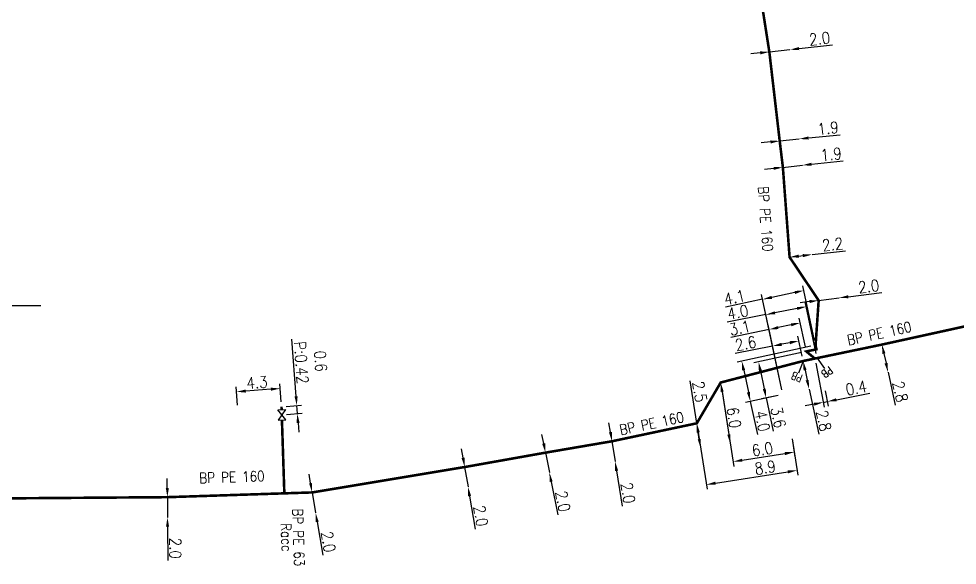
# Model space of a CAD drawing. Header units: millimetres. Extents: x 185000 to 186000, y 127990 to 129010.
# Drawn here: x 185191.4 to 185282.5, y 128013.1 to 128066.2 of the extents above; entities that cross this region are included whole.
import ezdxf
from ezdxf.enums import TextEntityAlignment as Align

# ---------------------------------------------------------------- set-up
doc = ezdxf.new("R2010")
doc.units = ezdxf.units.MM
doc.header["$PDMODE"] = 34
doc.linetypes.add('L_25_PE', pattern=[2000, 1000, 1000])
doc.linetypes.add('L_RAC_PE', pattern=[3.5, 2, -1.5])
doc.layers.get('0').update_dxf_attribs({"linetype": 'CONTINUOUS'})
doc.layers.get('DEFPOINTS').update_dxf_attribs({"linetype": 'CONTINUOUS'})
for name, color, linetype in [('L_150', 1, 'CONTINUOUS'), ('L_170', 7, 'CONTINUOUS'), ('L_300', 7, 'CONTINUOUS'), ('L_340', 7, 'CONTINUOUS')]:
    doc.layers.add(name, color=color, linetype=linetype)
doc.styles.add('G_ROMANS', font='ROMANS.SHX', dxfattribs={"width": 0.75})
doc.styles.get("Standard").update_dxf_attribs({"font": 'romans.shx', "width": 0.85})
doc.dimstyles.get("Standard").update_dxf_attribs({"dimtxt": 1.5, "dimasz": 1.2, "dimexe": 0.625, "dimexo": 0.625, "dimgap": 0.25, "dimtad": 1, "dimdec": 1, "dimzin": 0, "dimdsep": 46, "dimtxsty": 'Standard', "dimcen": -0.5, "dimadec": 0, "dimazin": 0, "dimtfac": 1, "dimtdec": 1, "dimtmove": 0, "dimatfit": 3, "dimfxl": 0, "dimtolj": 1, "dimtzin": 0, "dimarcsym": 0})

# ---------------------------------------------------------------- blocks, each defined once
blk = doc.blocks.new('*D2037')
at = {"layer": 'DEFPOINTS', "color": 0, "linetype": 'Continuous', "transparency": 16777216}
for p in [(185205.779, 128019.735), (185205.789, 128017.765), (185205.789, 128017.765)]:
    blk.add_point(p, dxfattribs=at)
at = {"layer": 'L_150', "color": 0, "linetype": 'Continuous', "lineweight": -2, "transparency": 16777216}
for p, q in [((185205.774, 128020.635), (185205.769, 128021.535)), ((185205.779, 128019.735), (185205.789, 128017.765)), ((185205.794, 128016.865), (185205.811, 128013.586))]:
    blk.add_line(p, q, dxfattribs=at)
at = {"layer": 'L_150', "color": 0, "linetype": 'Continuous', "transparency": 16777216}
for points in [[(185205.924, 128020.636), (185205.624, 128020.634), (185205.779, 128019.735)], [(185205.944, 128016.866), (185205.644, 128016.864), (185205.789, 128017.765)]]:
    blk.add_solid(points, dxfattribs=at)
at = {"layer": 'L_150', "color": 0, "linetype": 'Continuous', "transparency": 16777216, "insert": (185206.555, 128014.78), "char_height": 1.125, "attachment_point": 5, "rotation": 270.29794}
blk.add_mtext('\\A1;2.0', dxfattribs=at)
blk = doc.blocks.new('*D2038')
at = {"layer": 'DEFPOINTS', "color": 0, "linetype": 'Continuous', "transparency": 16777216}
for p in [(185219.833, 128020.195), (185220.168, 128018.223), (185220.168, 128018.223)]:
    blk.add_point(p, dxfattribs=at)
at = {"layer": 'L_150', "color": 0, "linetype": 'Continuous', "lineweight": -2, "transparency": 16777216}
for p, q in [((185219.682, 128021.082), (185219.532, 128021.969)), ((185219.833, 128020.195), (185220.168, 128018.223)), ((185220.319, 128017.336), (185220.868, 128014.103))]:
    blk.add_line(p, q, dxfattribs=at)
at = {"layer": 'L_150', "color": 0, "linetype": 'Continuous', "transparency": 16777216}
for points in [[(185219.83, 128021.107), (185219.535, 128021.057), (185219.833, 128020.195)], [(185220.467, 128017.361), (185220.171, 128017.311), (185220.168, 128018.223)]]:
    blk.add_solid(points, dxfattribs=at)
at = {"layer": 'L_150', "color": 0, "linetype": 'Continuous', "transparency": 16777216, "insert": (185221.408, 128015.401), "char_height": 1.125, "attachment_point": 5, "rotation": 279.63754}
blk.add_mtext('\\A1;2.0', dxfattribs=at)
blk = doc.blocks.new('*D2039')
at = {"layer": 'DEFPOINTS', "color": 0, "linetype": 'Continuous', "transparency": 16777216}
for p in [(185234.638, 128022.657), (185234.964, 128020.735), (185234.964, 128020.735)]:
    blk.add_point(p, dxfattribs=at)
at = {"layer": 'L_150', "color": 0, "linetype": 'Continuous', "lineweight": -2, "transparency": 16777216}
for p, q in [((185234.487, 128023.545), (185234.336, 128024.432)), ((185234.638, 128022.657), (185234.964, 128020.735)), ((185235.115, 128019.848), (185235.664, 128016.615))]:
    blk.add_line(p, q, dxfattribs=at)
at = {"layer": 'L_150', "color": 0, "linetype": 'Continuous', "transparency": 16777216}
for points in [[(185234.635, 128023.57), (185234.339, 128023.52), (185234.638, 128022.657)], [(185235.263, 128019.873), (185234.967, 128019.823), (185234.964, 128020.735)]]:
    blk.add_solid(points, dxfattribs=at)
at = {"layer": 'L_150', "color": 0, "linetype": 'Continuous', "transparency": 16777216, "insert": (185236.204, 128017.913), "char_height": 1.125, "attachment_point": 5, "rotation": 279.63754}
blk.add_mtext('\\A1;2.0', dxfattribs=at)
blk = doc.blocks.new('*D2040')
at = {"layer": 'DEFPOINTS', "color": 0, "linetype": 'Continuous', "transparency": 16777216}
for p in [(185242.485, 128024.054), (185242.864, 128022.121), (185242.864, 128022.121)]:
    blk.add_point(p, dxfattribs=at)
at = {"layer": 'L_150', "color": 0, "linetype": 'Continuous', "lineweight": -2, "transparency": 16777216}
for p, q in [((185242.312, 128024.937), (185242.139, 128025.821)), ((185242.485, 128024.054), (185242.864, 128022.121)), ((185243.037, 128021.238), (185243.667, 128018.02))]:
    blk.add_line(p, q, dxfattribs=at)
at = {"layer": 'L_150', "color": 0, "linetype": 'Continuous', "transparency": 16777216}
for points in [[(185242.459, 128024.966), (185242.165, 128024.909), (185242.485, 128024.054)], [(185243.184, 128021.267), (185242.89, 128021.209), (185242.864, 128022.121)]]:
    blk.add_solid(points, dxfattribs=at)
at = {"layer": 'L_150', "color": 0, "linetype": 'Continuous', "transparency": 16777216, "insert": (185244.175, 128019.332), "char_height": 1.125, "attachment_point": 5, "rotation": 281.08546}
blk.add_mtext('\\A1;2.0', dxfattribs=at)
blk = doc.blocks.new('*D2041')
at = {"layer": 'DEFPOINTS', "color": 0, "linetype": 'Continuous', "transparency": 16777216}
for p in [(185212.489, 128029.964), (185216.858, 128028.512), (185212.619, 128028.2)]:
    blk.add_point(p, dxfattribs=at)
at = {"layer": 'L_170', "color": 0, "linetype": 'Continuous', "lineweight": -2, "transparency": 16777216}
for p, q in [((185212.585, 128028.667), (185212.455, 128030.432)), ((185215.83, 128030.21), (185213.387, 128030.03)), ((185216.823, 128028.979), (185216.693, 128030.743))]:
    blk.add_line(p, q, dxfattribs=at)
at = {"layer": 'L_170', "color": 0, "linetype": 'Continuous', "transparency": 16777216}
for points in [[(185213.376, 128030.18), (185213.398, 128029.881), (185212.489, 128029.964)], [(185215.819, 128030.359), (185215.841, 128030.06), (185216.728, 128030.276)]]:
    blk.add_solid(points, dxfattribs=at)
at = {"layer": 'L_170', "color": 0, "linetype": 'Continuous', "transparency": 16777216, "insert": (185214.482, 128030.863), "char_height": 1.125, "attachment_point": 5, "rotation": 4.20593}
blk.add_mtext('\\A1;4.3', dxfattribs=at)
blk = doc.blocks.new('*D2042')
at = {"layer": 'DEFPOINTS', "color": 0, "linetype": 'Continuous', "transparency": 16777216}
for p in [(185216.858, 128028.512), (185218.339, 128028.621), (185216.883, 128027.725)]:
    blk.add_point(p, dxfattribs=at)
at = {"layer": 'L_300', "color": 0, "linetype": 'Continuous', "lineweight": -2, "transparency": 16777216}
for p, q in [((185218.273, 128029.518), (185217.866, 128035.059)), ((185217.325, 128028.546), (185218.807, 128028.655)), ((185218.397, 128027.837), (185218.339, 128028.621)), ((185217.351, 128027.76), (185218.864, 128027.871)), ((185218.463, 128026.939), (185218.529, 128026.041))]:
    blk.add_line(p, q, dxfattribs=at)
at = {"layer": 'L_300', "color": 0, "linetype": 'Continuous', "transparency": 16777216}
for points in [[(185218.423, 128029.529), (185218.124, 128029.507), (185218.339, 128028.621)], [(185218.612, 128026.95), (185218.313, 128026.928), (185218.397, 128027.837)]]:
    blk.add_solid(points, dxfattribs=at)
at = {"layer": 'L_300', "color": 0, "linetype": 'Continuous', "transparency": 16777216, "insert": (185219.719, 128032.861), "char_height": 1.125, "attachment_point": 5, "rotation": 274.20593}
blk.add_mtext('\\A1;0.6\\PP:0.42', dxfattribs=at)
blk = doc.blocks.new('L_300_09')
at = {"color": 0, "linetype": 'Continuous', "flags": 128}
blk.add_lwpolyline([(0.5, -0.375), (-0.5, 0.375), (-0.5, -0.375), (0.5, 0.375), (0.5, -0.375)], dxfattribs=at)
at = {"color": 0, "linetype": 'Continuous', "width": 0.75}
blk.add_attdef('NUM', text='', height=1, dxfattribs=at).set_placement((0, 1.691), align=Align.MIDDLE_CENTER)
at = {"color": 0, "linetype": 'Continuous', "width": 0.75, "flags": 3}
for tag, p in [('DEF_LEG', (0, -5)), ('DEF_COUP', (0, -7.5)), ('DEF_TYPE', (0, -10))]:
    blk.add_attdef(tag, text='', height=1.2, dxfattribs=at).set_placement(p, align=Align.MIDDLE)
blk = doc.blocks.new('*D2043')
at = {"layer": 'DEFPOINTS', "color": 0, "linetype": 'Continuous', "transparency": 16777216}
for p in [(185248.932, 128025.157), (185249.245, 128023.182), (185249.246, 128023.182)]:
    blk.add_point(p, dxfattribs=at)
at = {"layer": 'L_150', "color": 0, "linetype": 'Continuous', "lineweight": -2, "transparency": 16777216}
for p, q in [((185248.79, 128026.046), (185248.649, 128026.935)), ((185248.469, 128025.084), (185248.469, 128025.084)), ((185248.931, 128025.157), (185249.245, 128023.182)), ((185248.783, 128023.108), (185248.783, 128023.108)), ((185249.387, 128022.293), (185249.934, 128018.848))]:
    blk.add_line(p, q, dxfattribs=at)
at = {"layer": 'L_150', "color": 0, "linetype": 'Continuous', "transparency": 16777216}
for points in [[(185248.938, 128026.07), (185248.642, 128026.022), (185248.931, 128025.157)], [(185249.535, 128022.317), (185249.239, 128022.27), (185249.245, 128023.182)]]:
    blk.add_solid(points, dxfattribs=at)
at = {"layer": 'L_150', "color": 0, "linetype": 'Continuous', "transparency": 16777216, "insert": (185250.488, 128020.141), "char_height": 1.125, "attachment_point": 5, "rotation": 279.03344}
blk.add_mtext('\\A1;2.0', dxfattribs=at)
blk = doc.blocks.new('*D2044')
at = {"layer": 'DEFPOINTS', "color": 0, "linetype": 'Continuous', "transparency": 16777216}
for p in [(185257.173, 128026.903), (185266.345, 128025.858), (185266.896, 128022.335)]:
    blk.add_point(p, dxfattribs=at)
at = {"layer": 'L_150', "color": 0, "linetype": 'Continuous', "lineweight": -2, "transparency": 16777216}
for p, q in [((185257.246, 128026.44), (185258.176, 128020.496)), ((185266.417, 128025.395), (185266.969, 128021.872)), ((185258.992, 128021.099), (185266.007, 128022.196))]:
    blk.add_line(p, q, dxfattribs=at)
at = {"layer": 'L_150', "color": 0, "linetype": 'Continuous', "transparency": 16777216}
for points in [[(185265.984, 128022.344), (185266.03, 128022.048), (185266.896, 128022.335)], [(185258.969, 128021.247), (185259.016, 128020.95), (185258.103, 128020.959)]]:
    blk.add_solid(points, dxfattribs=at)
at = {"layer": 'L_150', "color": 0, "linetype": 'Continuous', "transparency": 16777216, "insert": (185263.816, 128022.612), "char_height": 1.125, "attachment_point": 5, "rotation": 8.8934}
blk.add_mtext('\\A1;8.9', dxfattribs=at)
blk = doc.blocks.new('*D2045')
at = {"layer": 'DEFPOINTS', "color": 0, "linetype": 'Continuous', "transparency": 16777216}
for p in [(185257.173, 128026.903), (185257.552, 128024.482), (185257.552, 128024.482)]:
    blk.add_point(p, dxfattribs=at)
at = {"layer": 'L_150', "color": 0, "linetype": 'Continuous', "lineweight": -2, "transparency": 16777216}
for p, q in [((185257.173, 128026.903), (185256.527, 128031.031)), ((185257.413, 128025.371), (185257.312, 128026.013))]:
    blk.add_line(p, q, dxfattribs=at)
at = {"layer": 'L_150', "color": 0, "linetype": 'Continuous', "transparency": 16777216}
for points in [[(185257.461, 128026.037), (185257.164, 128025.99), (185257.173, 128026.903)], [(185257.561, 128025.394), (185257.265, 128025.348), (185257.552, 128024.482)]]:
    blk.add_solid(points, dxfattribs=at)
at = {"layer": 'L_150', "color": 0, "linetype": 'Continuous', "transparency": 16777216, "insert": (185257.452, 128029.972), "char_height": 1.125, "attachment_point": 5, "rotation": 278.8934}
blk.add_mtext('\\A1;2.5', dxfattribs=at)
blk = doc.blocks.new('*D2046')
at = {"layer": 'DEFPOINTS', "color": 0, "linetype": 'Continuous', "transparency": 16777216}
for p in [(185259.49, 128030.858), (185266.345, 128025.858), (185266.619, 128024.105)]:
    blk.add_point(p, dxfattribs=at)
at = {"layer": 'L_150', "color": 0, "linetype": 'Continuous', "lineweight": -2, "transparency": 16777216}
for p, q in [((185259.562, 128030.395), (185260.764, 128022.715)), ((185266.417, 128025.395), (185266.692, 128023.642)), ((185261.581, 128023.317), (185265.73, 128023.966))]:
    blk.add_line(p, q, dxfattribs=at)
at = {"layer": 'L_150', "color": 0, "linetype": 'Continuous', "transparency": 16777216}
for points in [[(185265.707, 128024.114), (185265.753, 128023.818), (185266.619, 128024.105)], [(185261.557, 128023.465), (185261.604, 128023.169), (185260.691, 128023.178)]]:
    blk.add_solid(points, dxfattribs=at)
at = {"layer": 'L_150', "color": 0, "linetype": 'Continuous', "transparency": 16777216, "insert": (185263.539, 128024.382), "char_height": 1.125, "attachment_point": 5, "rotation": 8.8934}
blk.add_mtext('\\A1;6.0', dxfattribs=at)
blk = doc.blocks.new('*D2047')
at = {"layer": 'DEFPOINTS', "color": 0, "linetype": 'Continuous', "transparency": 16777216}
for p in [(185259.49, 128030.858), (185260.417, 128024.93), (185260.417, 128024.93)]:
    blk.add_point(p, dxfattribs=at)
at = {"layer": 'L_150', "color": 0, "linetype": 'Continuous', "lineweight": -2, "transparency": 16777216}
blk.add_line((185259.629, 128029.969), (185260.278, 128025.82), dxfattribs=at)
at = {"layer": 'L_150', "color": 0, "linetype": 'Continuous', "transparency": 16777216}
for points in [[(185259.777, 128029.992), (185259.48, 128029.946), (185259.49, 128030.858)], [(185260.426, 128025.843), (185260.13, 128025.796), (185260.417, 128024.93)]]:
    blk.add_solid(points, dxfattribs=at)
at = {"layer": 'L_150', "color": 0, "linetype": 'Continuous', "transparency": 16777216, "insert": (185260.782, 128027.448), "char_height": 1.125, "attachment_point": 5, "rotation": 278.8934}
blk.add_mtext('\\A1;6.0', dxfattribs=at)
blk = doc.blocks.new('*D2048')
at = {"layer": 'DEFPOINTS', "color": 0, "linetype": 'Continuous', "transparency": 16777216}
for p in [(185264.528, 128034.393), (185267.494, 128032.945), (185265.526, 128029.705)]:
    blk.add_point(p, dxfattribs=at)
at = {"layer": 'L_340', "color": 0, "linetype": 'Continuous', "lineweight": -2, "transparency": 16777216}
for p, q in [((185265.428, 128030.164), (185264.43, 128034.852)), ((185267.396, 128033.404), (185266.981, 128035.354)), ((185264.528, 128034.393), (185260.893, 128033.678)), ((185266.196, 128034.721), (185265.411, 128034.567))]:
    blk.add_line(p, q, dxfattribs=at)
at = {"layer": 'L_340', "color": 0, "linetype": 'Continuous', "transparency": 16777216}
for points in [[(185266.167, 128034.868), (185266.225, 128034.574), (185267.079, 128034.895)], [(185265.382, 128034.714), (185265.44, 128034.42), (185264.528, 128034.393)]]:
    blk.add_solid(points, dxfattribs=at)
at = {"layer": 'L_340', "color": 0, "linetype": 'Continuous', "transparency": 16777216, "insert": (185261.915, 128034.644), "char_height": 1.125, "attachment_point": 5, "rotation": 11.12919}
blk.add_mtext('\\A1;2.6', dxfattribs=at)
blk = doc.blocks.new('*D2049')
at = {"layer": 'DEFPOINTS', "color": 0, "linetype": 'Continuous', "transparency": 16777216}
for p in [(185267.494, 128032.945), (185268.077, 128030.207), (185268.077, 128030.207)]:
    blk.add_point(p, dxfattribs=at)
at = {"layer": 'L_340', "color": 0, "linetype": 'Continuous', "lineweight": -2, "transparency": 16777216}
for p, q in [((185267.681, 128032.065), (185267.89, 128031.087)), ((185268.077, 128030.207), (185269.007, 128025.837))]:
    blk.add_line(p, q, dxfattribs=at)
at = {"layer": 'L_340', "color": 0, "linetype": 'Continuous', "transparency": 16777216}
for points in [[(185267.828, 128032.096), (185267.535, 128032.034), (185267.494, 128032.945)], [(185268.036, 128031.118), (185267.743, 128031.056), (185268.077, 128030.207)]]:
    blk.add_solid(points, dxfattribs=at)
at = {"layer": 'L_340', "color": 0, "linetype": 'Continuous', "transparency": 16777216, "insert": (185269.493, 128027.156), "char_height": 1.125, "attachment_point": 5, "rotation": 282.01845}
blk.add_mtext('\\A1;2.8', dxfattribs=at)
blk = doc.blocks.new('*D2050')
at = {"layer": 'DEFPOINTS', "color": 0, "linetype": 'Continuous', "transparency": 16777216}
for p in [(185275.145, 128034.539), (185275.734, 128031.853), (185275.734, 128031.853)]:
    blk.add_point(p, dxfattribs=at)
at = {"layer": 'L_150', "color": 0, "linetype": 'Continuous', "lineweight": -2, "transparency": 16777216}
for p, q in [((185275.338, 128033.66), (185275.541, 128032.732)), ((185275.734, 128031.853), (185276.437, 128028.651))]:
    blk.add_line(p, q, dxfattribs=at)
at = {"layer": 'L_150', "color": 0, "linetype": 'Continuous', "transparency": 16777216}
for points in [[(185275.484, 128033.692), (185275.191, 128033.628), (185275.145, 128034.539)], [(185275.688, 128032.764), (185275.395, 128032.7), (185275.734, 128031.853)]]:
    blk.add_solid(points, dxfattribs=at)
at = {"layer": 'L_150', "color": 0, "linetype": 'Continuous', "transparency": 16777216, "insert": (185276.914, 128029.973), "char_height": 1.125, "attachment_point": 5, "rotation": 282.37407}
blk.add_mtext('\\A1;2.8', dxfattribs=at)
blk = doc.blocks.new('*D2057')
at = {"layer": 'DEFPOINTS', "color": 0, "linetype": 'Continuous', "transparency": 16777216}
for p in [(185263.878, 128037.447), (185268.865, 128033.231), (185265.526, 128029.705)]:
    blk.add_point(p, dxfattribs=at)
at = {"layer": 'L_340', "color": 0, "linetype": 'Continuous', "lineweight": -2, "transparency": 16777216}
for p, q in [((185268.767, 128033.689), (185267.705, 128038.677)), ((185265.428, 128030.164), (185263.78, 128037.905)), ((185266.92, 128038.045), (185264.761, 128037.62)), ((185263.878, 128037.447), (185260.132, 128036.71))]:
    blk.add_line(p, q, dxfattribs=at)
at = {"layer": 'L_340', "color": 0, "linetype": 'Continuous', "transparency": 16777216}
for points in [[(185264.732, 128037.768), (185264.79, 128037.473), (185263.878, 128037.447)], [(185266.891, 128038.192), (185266.949, 128037.898), (185267.803, 128038.219)]]:
    blk.add_solid(points, dxfattribs=at)
at = {"layer": 'L_340', "color": 0, "linetype": 'Continuous', "transparency": 16777216, "insert": (185261.154, 128037.675), "char_height": 1.125, "attachment_point": 5, "rotation": 11.12919}
blk.add_mtext('\\A1;4.0', dxfattribs=at)
blk = doc.blocks.new('L_340_13')
at = {"color": 0, "linetype": 'Continuous', "flags": 128}
blk.add_lwpolyline([(0, 0), (0, 1.25)], dxfattribs=at)
at = {"color": 0, "linetype": 'Continuous', "style": 'G_ROMANS', "width": 0.75}
blk.add_text('PB', height=0.75, dxfattribs=at).set_placement((0, 1.663), align=Align.MIDDLE)
at = {"color": 0, "linetype": 'Continuous', "width": 0.75, "flags": 3}
for tag, p in [('DEF_LEG', (0, -10)), ('DEF_COUP', (0, -12.5)), ('DEF_TYPE', (0, -15))]:
    blk.add_attdef(tag, text='', height=1.2, dxfattribs=at).set_placement(p, align=Align.MIDDLE)
blk = doc.blocks.new('*D2058')
at = {"layer": 'DEFPOINTS', "color": 0, "linetype": 'Continuous', "transparency": 16777216}
for p in [(185268.632, 128033.183), (185269.552, 128030.497), (185269.836, 128029.01)]:
    blk.add_point(p, dxfattribs=at)
at = {"layer": 'L_150', "color": 0, "linetype": 'Continuous', "lineweight": -2, "transparency": 16777216}
for p, q in [((185268.72, 128032.722), (185269.531, 128028.472)), ((185269.64, 128030.037), (185269.924, 128028.549)), ((185270.719, 128029.183), (185273.981, 128029.825)), ((185268.56, 128028.759), (185267.677, 128028.585)), ((185269.443, 128028.932), (185269.836, 128029.01))]:
    blk.add_line(p, q, dxfattribs=at)
at = {"layer": 'L_150', "color": 0, "linetype": 'Continuous', "transparency": 16777216}
for points in [[(185270.69, 128029.331), (185270.748, 128029.036), (185269.836, 128029.01)], [(185268.531, 128028.906), (185268.589, 128028.612), (185269.443, 128028.932)]]:
    blk.add_solid(points, dxfattribs=at)
at = {"layer": 'L_150', "color": 0, "linetype": 'Continuous', "transparency": 16777216, "insert": (185272.647, 128030.327), "char_height": 1.125, "attachment_point": 5, "rotation": 11.12919}
blk.add_mtext('\\A1;0.4', dxfattribs=at)
blk = doc.blocks.new('*D2059')
at = {"layer": 'DEFPOINTS', "color": 0, "linetype": 'Continuous', "transparency": 16777216}
for p in [(185267.808, 128033.872), (185263.908, 128029.36), (185265.526, 128029.705)]:
    blk.add_point(p, dxfattribs=at)
at = {"layer": 'L_150', "color": 0, "linetype": 'Continuous', "lineweight": -2, "transparency": 16777216}
for p, q in [((185267.35, 128033.774), (185262.699, 128032.784)), ((185263.345, 128032.001), (185263.72, 128030.241)), ((185265.068, 128029.607), (185263.449, 128029.263)), ((185263.908, 128029.36), (185264.59, 128026.154))]:
    blk.add_line(p, q, dxfattribs=at)
at = {"layer": 'L_150', "color": 0, "linetype": 'Continuous', "transparency": 16777216}
for points in [[(185263.492, 128032.032), (185263.199, 128031.97), (185263.158, 128032.882)], [(185263.867, 128030.272), (185263.573, 128030.209), (185263.908, 128029.36)]]:
    blk.add_solid(points, dxfattribs=at)
at = {"layer": 'L_150', "color": 0, "linetype": 'Continuous', "transparency": 16777216, "insert": (185265.076, 128027.473), "char_height": 1.125, "attachment_point": 5, "rotation": 282.01845}
blk.add_mtext('\\A1;3.6', dxfattribs=at)
blk = doc.blocks.new('*D2060')
at = {"layer": 'DEFPOINTS', "color": 0, "linetype": 'Continuous', "transparency": 16777216}
for p in [(185268.703, 128034.471), (185265.526, 128029.705), (185262.368, 128029.033)]:
    blk.add_point(p, dxfattribs=at)
at = {"layer": 'L_150', "color": 0, "linetype": 'Continuous', "lineweight": -2, "transparency": 16777216}
for p, q in [((185268.245, 128034.373), (185261.077, 128032.847)), ((185261.723, 128032.065), (185262.181, 128029.913)), ((185265.068, 128029.607), (185261.91, 128028.935)), ((185262.368, 128029.033), (185263.056, 128025.802))]:
    blk.add_line(p, q, dxfattribs=at)
at = {"layer": 'L_150', "color": 0, "linetype": 'Continuous', "transparency": 16777216}
for points in [[(185261.869, 128032.096), (185261.576, 128032.034), (185261.535, 128032.945)], [(185262.328, 128029.944), (185262.034, 128029.882), (185262.368, 128029.033)]]:
    blk.add_solid(points, dxfattribs=at)
at = {"layer": 'L_150', "color": 0, "linetype": 'Continuous', "transparency": 16777216, "insert": (185263.542, 128027.122), "char_height": 1.125, "attachment_point": 5, "rotation": 282.01845}
blk.add_mtext('\\A1;4.0', dxfattribs=at)
blk = doc.blocks.new('*D2061')
at = {"layer": 'DEFPOINTS', "color": 0, "linetype": 'Continuous', "transparency": 16777216}
for p in [(185264.186, 128036), (185267.808, 128033.872), (185265.526, 128029.705)]:
    blk.add_point(p, dxfattribs=at)
at = {"layer": 'L_150', "color": 0, "linetype": 'Continuous', "lineweight": -2, "transparency": 16777216}
for p, q in [((185267.711, 128034.33), (185267.12, 128037.104)), ((185264.186, 128036), (185260.479, 128035.211)), ((185265.428, 128030.163), (185264.088, 128036.459)), ((185266.338, 128036.458), (185265.066, 128036.187))]:
    blk.add_line(p, q, dxfattribs=at)
at = {"layer": 'L_150', "color": 0, "linetype": 'Continuous', "transparency": 16777216}
for points in [[(185266.306, 128036.605), (185266.369, 128036.311), (185267.218, 128036.646)], [(185265.035, 128036.334), (185265.097, 128036.041), (185264.186, 128036)]]:
    blk.add_solid(points, dxfattribs=at)
at = {"layer": 'L_150', "color": 0, "linetype": 'Continuous', "transparency": 16777216, "insert": (185261.352, 128036.164), "char_height": 1.125, "attachment_point": 5, "rotation": 12.01845}
blk.add_mtext('\\A1;3.1', dxfattribs=at)
blk = doc.blocks.new('*D2062')
at = {"layer": 'DEFPOINTS', "color": 0, "linetype": 'Continuous', "transparency": 16777216}
for p in [(185263.562, 128038.931), (185268.703, 128034.471), (185265.526, 128029.705)]:
    blk.add_point(p, dxfattribs=at)
at = {"layer": 'L_150', "color": 0, "linetype": 'Continuous', "lineweight": -2, "transparency": 16777216}
for p, q in [((185268.606, 128034.93), (185267.474, 128040.243)), ((185265.428, 128030.163), (185263.464, 128039.389)), ((185266.692, 128039.597), (185264.442, 128039.118)), ((185263.562, 128038.931), (185259.962, 128038.164))]:
    blk.add_line(p, q, dxfattribs=at)
at = {"layer": 'L_150', "color": 0, "linetype": 'Continuous', "transparency": 16777216}
for points in [[(185266.661, 128039.744), (185266.723, 128039.45), (185267.572, 128039.784)], [(185264.411, 128039.265), (185264.473, 128038.971), (185263.562, 128038.931)]]:
    blk.add_solid(points, dxfattribs=at)
at = {"layer": 'L_150', "color": 0, "linetype": 'Continuous', "transparency": 16777216, "insert": (185260.835, 128039.117), "char_height": 1.125, "attachment_point": 5, "rotation": 12.01845}
blk.add_mtext('\\A1;4.1', dxfattribs=at)
blk = doc.blocks.new('*D2063')
at = {"layer": 'DEFPOINTS', "color": 0, "linetype": 'Continuous', "transparency": 16777216}
for p in [(185269.002, 128038.822), (185270.986, 128039.072), (185270.986, 128039.072)]:
    blk.add_point(p, dxfattribs=at)
at = {"layer": 'L_150', "color": 0, "linetype": 'Continuous', "lineweight": -2, "transparency": 16777216}
for p, q in [((185271.879, 128039.184), (185275.132, 128039.594)), ((185268.109, 128038.71), (185267.216, 128038.597)), ((185269.002, 128038.822), (185270.986, 128039.072))]:
    blk.add_line(p, q, dxfattribs=at)
at = {"layer": 'L_150', "color": 0, "linetype": 'Continuous', "transparency": 16777216}
for points in [[(185271.86, 128039.333), (185271.898, 128039.036), (185270.986, 128039.072)], [(185268.09, 128038.858), (185268.127, 128038.561), (185269.002, 128038.822)]]:
    blk.add_solid(points, dxfattribs=at)
at = {"layer": 'L_150', "color": 0, "linetype": 'Continuous', "transparency": 16777216, "insert": (185273.858, 128040.19), "char_height": 1.125, "attachment_point": 5, "rotation": 7.17869}
blk.add_mtext('\\A1;2.0', dxfattribs=at)
blk = doc.blocks.new('*D2064')
at = {"layer": 'DEFPOINTS', "color": 0, "linetype": 'Continuous', "transparency": 16777216}
for p in [(185266.18, 128043.02), (185268.365, 128043.273), (185268.365, 128043.273)]:
    blk.add_point(p, dxfattribs=at)
at = {"layer": 'L_150', "color": 0, "linetype": 'Continuous', "lineweight": -2, "transparency": 16777216}
for p, q in [((185267.074, 128043.124), (185267.471, 128043.17)), ((185268.365, 128043.273), (185271.622, 128043.65))]:
    blk.add_line(p, q, dxfattribs=at)
at = {"layer": 'L_150', "color": 0, "linetype": 'Continuous', "transparency": 16777216}
for points in [[(185267.056, 128043.273), (185267.091, 128042.975), (185266.18, 128043.02)], [(185267.454, 128043.319), (185267.488, 128043.02), (185268.365, 128043.273)]]:
    blk.add_solid(points, dxfattribs=at)
at = {"layer": 'L_150', "color": 0, "linetype": 'Continuous', "transparency": 16777216, "insert": (185270.354, 128044.258), "char_height": 1.125, "attachment_point": 5, "rotation": 6.6034}
blk.add_mtext('\\A1;2.2', dxfattribs=at)
blk = doc.blocks.new('*D2065')
at = {"layer": 'DEFPOINTS', "color": 0, "linetype": 'Continuous', "transparency": 16777216}
for p in [(185265.529, 128051.734), (185267.418, 128051.94), (185267.418, 128051.94)]:
    blk.add_point(p, dxfattribs=at)
at = {"layer": 'L_150', "color": 0, "linetype": 'Continuous', "lineweight": -2, "transparency": 16777216}
for p, q in [((185268.313, 128052.038), (185271.391, 128052.374)), ((185264.635, 128051.636), (185263.74, 128051.538)), ((185265.529, 128051.734), (185267.418, 128051.94))]:
    blk.add_line(p, q, dxfattribs=at)
at = {"layer": 'L_150', "color": 0, "linetype": 'Continuous', "transparency": 16777216}
for points in [[(185268.296, 128052.187), (185268.329, 128051.889), (185267.418, 128051.94)], [(185264.618, 128051.785), (185264.651, 128051.487), (185265.529, 128051.734)]]:
    blk.add_solid(points, dxfattribs=at)
at = {"layer": 'L_150', "color": 0, "linetype": 'Continuous', "transparency": 16777216, "insert": (185270.218, 128053), "char_height": 1.125, "attachment_point": 5, "rotation": 6.23453}
blk.add_mtext('\\A1;1.9', dxfattribs=at)
blk = doc.blocks.new('*D2066')
at = {"layer": 'DEFPOINTS', "color": 0, "linetype": 'Continuous', "transparency": 16777216}
for p in [(185265.22, 128054.292), (185267.11, 128054.49), (185267.11, 128054.49)]:
    blk.add_point(p, dxfattribs=at)
at = {"layer": 'L_150', "color": 0, "linetype": 'Continuous', "lineweight": -2, "transparency": 16777216}
for p, q in [((185268.005, 128054.584), (185271.085, 128054.906)), ((185264.325, 128054.198), (185263.43, 128054.104)), ((185265.22, 128054.292), (185267.11, 128054.49))]:
    blk.add_line(p, q, dxfattribs=at)
at = {"layer": 'L_150', "color": 0, "linetype": 'Continuous', "transparency": 16777216}
for points in [[(185264.31, 128054.347), (185264.341, 128054.049), (185265.22, 128054.292)], [(185267.989, 128054.733), (185268.021, 128054.435), (185267.11, 128054.49)]]:
    blk.add_solid(points, dxfattribs=at)
at = {"layer": 'L_150', "color": 0, "linetype": 'Continuous', "transparency": 16777216, "insert": (185269.914, 128055.538), "char_height": 1.125, "attachment_point": 5, "rotation": 5.98082}
blk.add_mtext('\\A1;1.9', dxfattribs=at)
blk = doc.blocks.new('*D2067')
at = {"layer": 'DEFPOINTS', "color": 0, "linetype": 'Continuous', "transparency": 16777216}
for p in [(185266.202, 128063.154), (185266.202, 128063.154), (185264.214, 128062.937)]:
    blk.add_point(p, dxfattribs=at)
at = {"layer": 'L_150', "color": 0, "linetype": 'Continuous', "lineweight": -2, "transparency": 16777216}
for p, q in [((185264.214, 128062.937), (185266.202, 128063.154)), ((185267.097, 128063.252), (185270.356, 128063.608)), ((185263.319, 128062.839), (185262.424, 128062.741))]:
    blk.add_line(p, q, dxfattribs=at)
at = {"layer": 'L_150', "color": 0, "linetype": 'Continuous', "transparency": 16777216}
for points in [[(185263.303, 128062.988), (185263.335, 128062.69), (185264.214, 128062.937)], [(185267.08, 128063.401), (185267.113, 128063.103), (185266.202, 128063.154)]]:
    blk.add_solid(points, dxfattribs=at)
at = {"layer": 'L_150', "color": 0, "linetype": 'Continuous', "transparency": 16777216, "insert": (185269.092, 128064.224), "char_height": 1.125, "attachment_point": 5, "rotation": 6.23453}
blk.add_mtext('\\A1;2.0', dxfattribs=at)

msp = doc.modelspace()

# ---------------------------------------------------------------- linework, layer by layer
at = {"layer": 'L_150', "linetype": 'L_25_PE', "const_width": 0.25, "flags": 128}
for points in [[(185268.632, 128033.183), (185267.808, 128033.872), (185268.787, 128034.08), (185268.703, 128034.471), (185269.002, 128038.822), (185266.18, 128043.02), (185265.529, 128051.734), (185265.22, 128054.292), (185264.214, 128062.937), (185262.544, 128073.62), (185262.193, 128082.253), (185261.943, 128084.363), (185261.569, 128091.058), (185261.486, 128092.54), (185261.469, 128092.854), (185261.918, 128092.876), (185261.891, 128093.416)], [(185000, 128054.583), (185006.421, 128052.182), (185021.372, 128047.031), (185027.242, 128044.776), (185027.242, 128044.776), (185035.217, 128042.307), (185045.67, 128038.9), (185056.151, 128036.697), (185060.582, 128035.409), (185064.09, 128035.088), (185072.201, 128033.845), (185079.126, 128033.028), (185092.459, 128031.377), (185103.447, 128029.861), (185110.203, 128029.368), (185125.441, 128028.467), (185145.75, 128026.309), (185150.415, 128026.202), (185159.105, 128025.505), (185162.245, 128025.253), (185164.382, 128021.484), (185174.717, 128020.34), (185188.076, 128019.604), (185205.779, 128019.735), (185217.133, 128020.106), (185219.833, 128020.195), (185234.638, 128022.657), (185242.485, 128024.054), (185248.932, 128025.157), (185257.173, 128026.903), (185259.49, 128030.858), (185267.494, 128032.945), (185268.632, 128033.183), (185268.865, 128033.231), (185275.145, 128034.539), (185282.816, 128036.223), (185294.662, 128038.944), (185300.31, 128040.566), (185307.305, 128042.754), (185314.228, 128044.793), (185329.748, 128049.286), (185331.197, 128049.483), (185332.17, 128049.615), (185333.945, 128051.812), (185338.36, 128052.293), (185343.663, 128053.129), (185357.769, 128055.332), (185363.076, 128056.186), (185366.821, 128056.778), (185377.19, 128058.276), (185381.789, 128059.042), (185389.039, 128060.784), (185397.2, 128062.321), (185402.265, 128063.29), (185410.516, 128064.7), (185420.294, 128066.47), (185429.378, 128068.528), (185429.763, 128068.615)]]:
    msp.add_lwpolyline(points, dxfattribs=at)
at = {"layer": 'L_170', "linetype": 'L_RAC_PE', "ltscale": 0.5, "const_width": 0.25, "flags": 128}
for points in [[(185216.858, 128028.512), (185216.867, 128028.225)], [(185216.9, 128027.226), (185217.133, 128020.106)]]:
    msp.add_lwpolyline(points, dxfattribs=at)

# ---------------------------------------------------------------- block references
at = {"layer": 'L_300', "ltscale": 0.5, "rotation": 91.87380221198732}
msp.add_blockref('L_300_09', (185216.883, 128027.725), dxfattribs=at)
at = {"layer": 'L_340', "ltscale": 0.5}
for p, rotation in [((185267.494, 128032.945), 158.7221876535755), ((185268.865, 128033.231), 214.7742329308531)]:
    msp.add_blockref('L_340_13', p, dxfattribs=dict(at, rotation=rotation))

# ---------------------------------------------------------------- texts
at = {"layer": 'L_150', "linetype": 'Continuous', "width": 0.85}
for rotation, p in [(274.26845, (185263.845, 128046.729)), (12.38315, (185274.889, 128035.627)), (11.95815, (185252.797, 128026.886)), (1.8738, (185212.047, 128021.689))]:
    msp.add_text('BP PE 160', height=1, rotation=rotation, dxfattribs=at).set_placement(p, align=Align.MIDDLE)
at = {"layer": 'L_170', "linetype": 'Continuous', "width": 0.85}
for s, p in [('BP PE 63', (185218.513, 128015.834)), ('Racc', (185217.34, 128015.833))]:
    msp.add_text(s, height=1, rotation=271.8738, dxfattribs=at).set_placement(p, align=Align.MIDDLE)

# ---------------------------------------------------------------- dimensions: what is measured, and where the dimension line sits
at = {"layer": 'L_150', "linetype": 'Continuous'}
for base, p1, p2, angle, override, picture, middle in [((185266.202, 128063.154), (185264.214, 128062.937), (185266.202, 128063.154), 186.23453, {"dimscale": 0.75, "dimlfac": 1, "dimlunit": 2, "dimatfit": 0}, '*D2067', (185269.174, 128063.479)), ((185267.11, 128054.49), (185265.22, 128054.292), (185267.11, 128054.49), 185.98082, {"dimscale": 0.75, "dimlfac": 1, "dimlunit": 2, "dimatfit": 0}, '*D2066', (185269.992, 128054.792)), ((185267.418, 128051.94), (185265.529, 128051.734), (185267.418, 128051.94), 186.23453, {"dimscale": 0.75}, '*D2065', (185270.299, 128052.255)), ((185268.365, 128043.273), (185266.18, 128043.02), (185268.365, 128043.273), 186.6034, {"dimscale": 0.75}, '*D2064', (185270.44, 128043.513)), ((185263.562, 128038.931), (185268.703, 128034.471), (185265.526, 128029.705), 12.01845, {"dimscale": 0.75}, '*D2062', (185260.992, 128038.384)), ((185270.986, 128039.072), (185269.002, 128038.822), (185270.986, 128039.072), 187.17869, {"dimscale": 0.75, "dimlfac": 1, "dimlunit": 2, "dimatfit": 0}, '*D2063', (185273.952, 128039.446)), ((185264.186, 128036), (185267.808, 128033.872), (185265.526, 128029.705), 12.01845, {"dimscale": 0.75}, '*D2061', (185261.508, 128035.43)), ((185262.368, 128029.033), (185268.703, 128034.471), (185265.526, 128029.705), 102.01845, {"dimscale": 0.75}, '*D2060', (185262.808, 128026.966)), ((185263.908, 128029.36), (185267.808, 128033.872), (185265.526, 128029.705), 102.01845, {"dimscale": 0.75}, '*D2059', (185264.343, 128027.317)), ((185275.734, 128031.853), (185275.145, 128034.539), (185275.734, 128031.853), 102.37407, {"dimscale": 0.75}, '*D2050', (185276.182, 128029.812)), ((185269.836, 128029.01), (185268.632, 128033.183), (185269.552, 128030.497), 191.12919, {"dimscale": 0.75, "dimatfit": 0}, '*D2058', (185272.791, 128029.591)), ((185257.552, 128024.4821), (185257.1732, 128026.9026), (185257.552, 128024.4821), 98.8934, {"dimscale": 0.75}, '*D2045', (185256.7111, 128029.856)), ((185260.417, 128024.93), (185259.49, 128030.858), (185260.417, 128024.93), 98.8934, {"dimscale": 0.75, "dimatfit": 0}, '*D2047', (185260.041, 128027.332)), ((185249.245, 128023.182), (185248.932, 128025.157), (185249.246, 128023.182), 99.03344, {"dimscale": 0.75, "dimatfit": 0}, '*D2043', (185249.748, 128020.023)), ((185266.896, 128022.335), (185257.173, 128026.903), (185266.345, 128025.858), 188.8934, {"dimscale": 0.75, "dimatfit": 0}, '*D2044', (185263.932, 128021.872)), ((185242.864, 128022.121), (185242.485, 128024.054), (185242.864, 128022.121), 101.08546, {"dimscale": 0.75}, '*D2040', (185243.439, 128019.187)), ((185234.964, 128020.735), (185234.6375, 128022.6575), (185234.964, 128020.735), 99.63754, {"dimscale": 0.75, "dimatfit": 0}, '*D2039', (185235.4645, 128017.7879)), ((185205.789, 128017.765), (185205.779, 128019.735), (185205.789, 128017.765), 90.29794, {"dimscale": 0.75, "dimatfit": 0}, '*D2037', (185205.805, 128014.776)), ((185220.168, 128018.223), (185219.833, 128020.195), (185220.168, 128018.223), 99.63754, {"dimscale": 0.75, "dimatfit": 0}, '*D2038', (185220.668, 128015.276))]:
    dim = msp.add_linear_dim(base=base, p1=p1, p2=p2, angle=angle, dimstyle='Standard', override=override, dxfattribs=at)
    dim.commit()
    dim.dimension.update_dxf_attribs({"geometry": picture, "text_midpoint": middle, "dimtype": 160})
dim = msp.add_linear_dim(base=(185266.619, 128024.105), p1=(185259.49, 128030.858), p2=(185266.345, 128025.858), angle=188.8934, dimstyle='Standard', override={"dimscale": 0.75, "dimatfit": 0}, dxfattribs=at)
dim.commit()
dim.dimension.update_dxf_attribs({"geometry": '*D2046', "text_midpoint": (185263.539, 128024.382)})
at = {"layer": 'L_170', "linetype": 'Continuous'}
dim = msp.add_linear_dim(base=(185212.48926, 128029.96419), p1=(185216.85755, 128028.5117), p2=(185212.619, 128028.2), angle=4.20593, dimstyle='Standard', override={"dimscale": 0.75, "dimatfit": 0}, dxfattribs=at)
dim.commit()
dim.dimension.update_dxf_attribs({"geometry": '*D2041', "text_midpoint": (185214.53714, 128030.11479), "dimtype": 160})
at = {"layer": 'L_300', "linetype": 'Continuous'}
dim = msp.add_linear_dim(base=(185218.339, 128028.621), p1=(185216.883, 128027.725), p2=(185216.858, 128028.512), angle=274.20593, text='0.6\\PP:0.42', dimstyle='Standard', override={"dimscale": 0.75, "dimatfit": 0}, dxfattribs=at)
dim.commit()
dim.dimension.update_dxf_attribs({"geometry": '*D2042', "text_midpoint": (185218.036, 128032.737), "dimtype": 160})
at = {"layer": 'L_340', "linetype": 'Continuous'}
for base, p1, p2, angle, picture, middle in [((185263.878, 128037.447), (185268.865, 128033.231), (185265.526, 128029.705), 11.12919, '*D2057', (185261.299, 128036.939)), ((185264.528, 128034.393), (185267.494, 128032.945), (185265.526, 128029.705), 11.12919, '*D2048', (185262.06, 128033.908)), ((185268.077, 128030.207), (185267.494, 128032.945), (185268.077, 128030.207), 102.01845, '*D2049', (185268.76, 128027))]:
    dim = msp.add_linear_dim(base=base, p1=p1, p2=p2, angle=angle, dimstyle='Standard', override={"dimscale": 0.75}, dxfattribs=at)
    dim.commit()
    dim.dimension.update_dxf_attribs({"geometry": picture, "text_midpoint": middle, "dimtype": 160})

# ---------------------------------------------------------------- leaders
at = {"layer": 'L_150', "linetype": 'Continuous', "annotation_type": 0, "has_hookline": 1, "hookline_direction": 0, "text_width": 20.562}
msp.add_leader([(185166.047, 128023.299), (185171.476, 128038.33), (185172.676, 128038.33)], dimstyle='Standard', dxfattribs=at)

doc.saveas('drawing.dxf')
